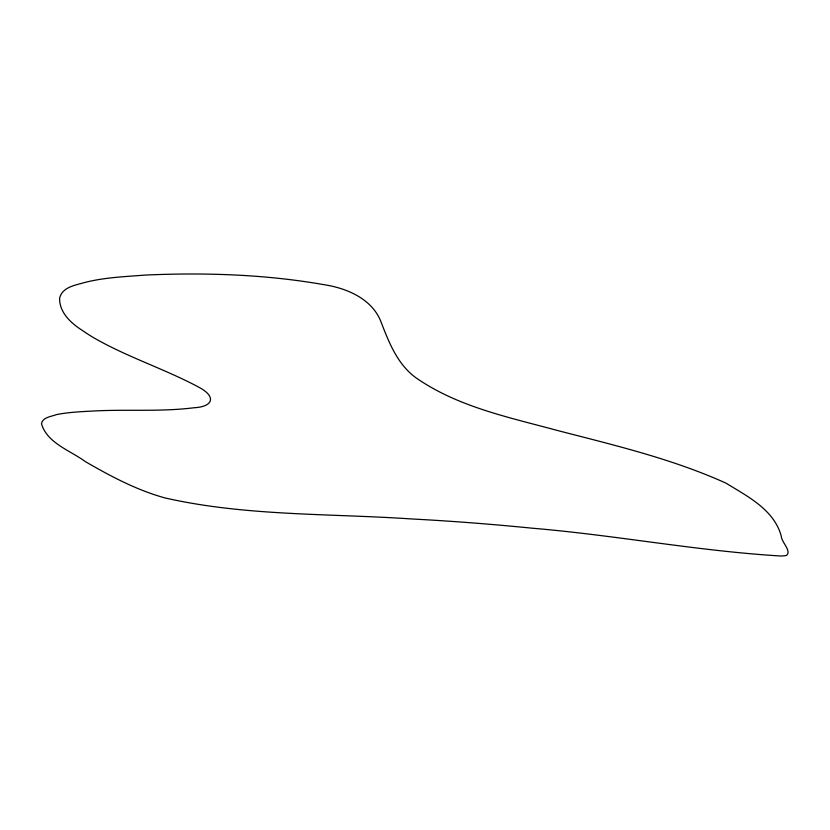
<?xml version="1.0" encoding="UTF-8"?>
<svg xmlns="http://www.w3.org/2000/svg" width="830" height="830" viewBox="0 0 830 830"><rect width="100%" height="100%" fill="white"/><g stroke="black" fill="none" stroke-linecap="round" stroke-linejoin="round"><path stroke-width="1.25" d="M59.563 298.478C59.532 312.806 71.245 323.451 82.502 330.506A154.556 50.506 12.5 0 0 93.043 337.343C126.793 357.004 164.413 368.769 198.775 387.174C216.755 396.657 213.196 406.804 193.961 407.758C160.927 411.919 127.53 409.232 94.35 410.964C81.662 411.639 68.869 412.147 56.378 414.627C51.325 416.598 42.361 417.272 41.5 423.829C47.206 443.241 70.301 450.493 85.355 461.615C110.701 476.285 136.898 490.24 165.284 498C246.033 516.27 329.749 513.376 411.939 518.978A584.237 103.314 8.6 0 1 478.329 523.367A558.694 100.129 8.6 0 1 532.321 528.212C615.487 535.174 697.864 551.078 781.144 556.017A24.464 5.986 6.9 0 0 786.487 555.457C791.955 550.985 781.372 542.135 781.248 536.045C774.048 509.651 747.56 496.433 726.053 483.174C671.999 458.741 613.992 445.139 556.795 430.314C509.682 417.521 459.955 407.312 418.797 379.715C398.078 366.466 389.073 342.8 380.638 320.93C371.467 298.561 346.463 288.103 324.022 284.68C265.237 274.357 205.228 272.448 145.686 275.041C125.289 276.649 104.59 277.376 84.681 282.501C75.416 285.23 61.918 287.056 59.563 298.478"/></g></svg>
